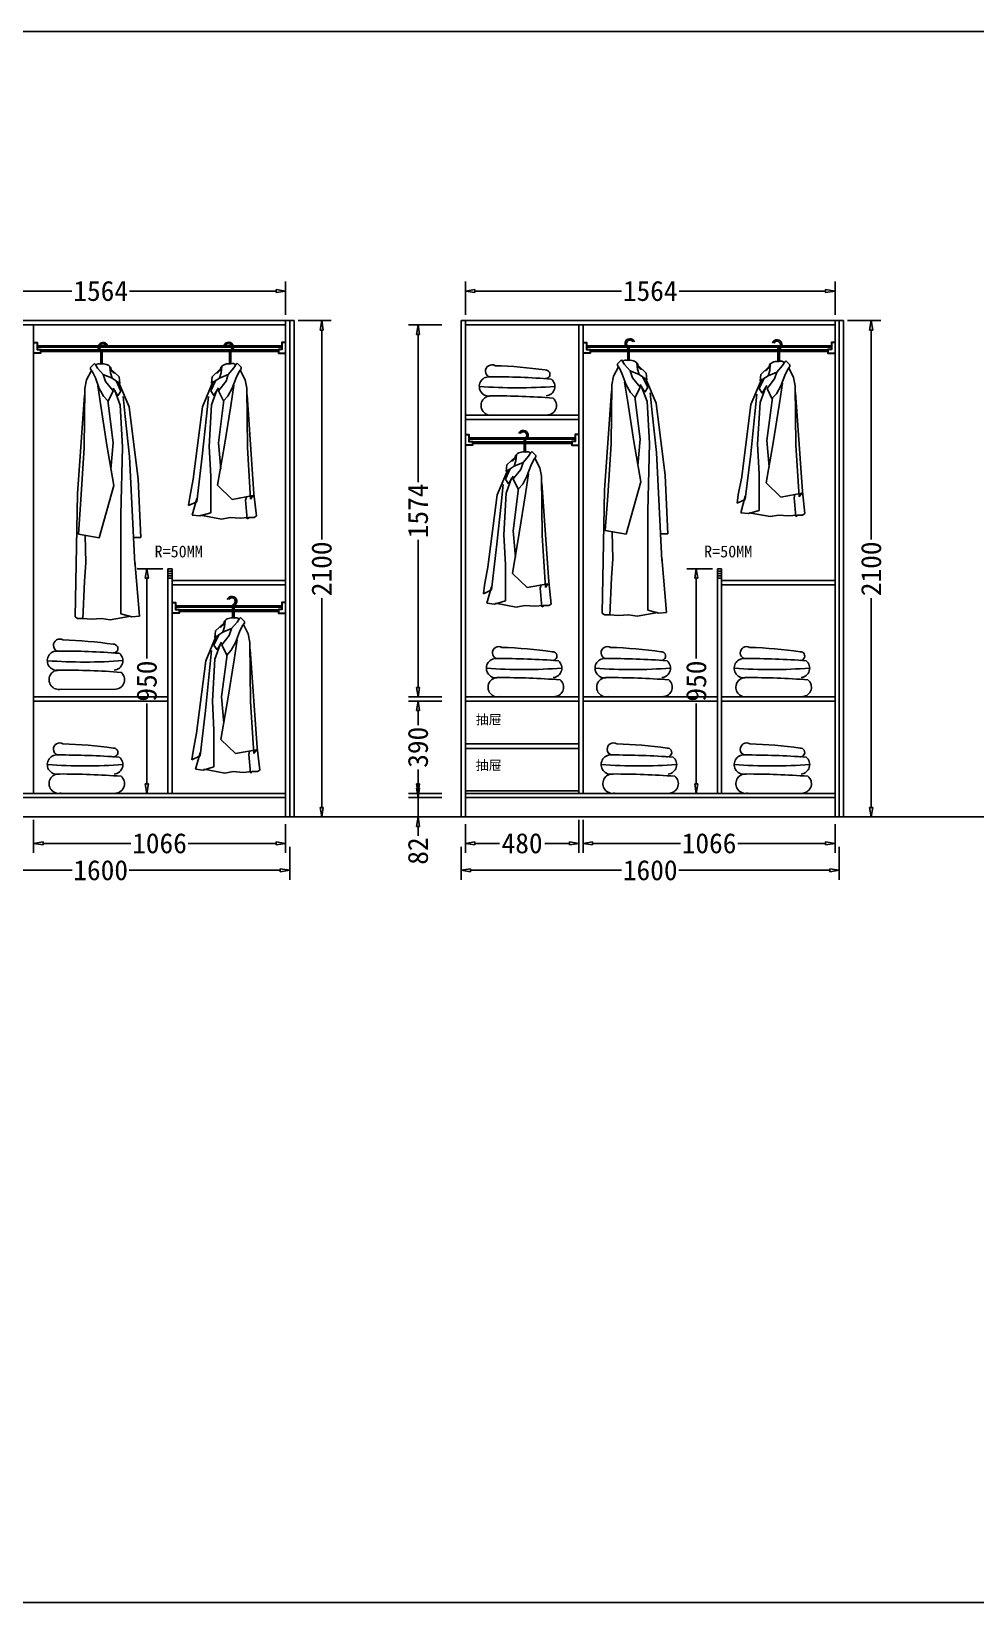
# Model space of a CAD drawing. Header units: millimetres. Extents: x 304407 to 361076, y -1262425 to -1203358.
# Drawn here: x 340376 to 344370, y -1212286 to -1205639 of the extents above; entities that cross this region are included whole.
import ezdxf

# ---------------------------------------------------------------- set-up
doc = ezdxf.new("R2010")
doc.units = ezdxf.units.MM
doc.header["$LTSCALE"] = 20
doc.layers.get('Defpoints').update_dxf_attribs({"color": 250})
for name, color, linetype in [('8', 8, 'Continuous'), ('LAYER10', 11, 'Continuous'), ('LAYER8', 11, 'Continuous'), ('图层3', 4, 'Continuous'), ('墙体', 40, 'Continuous')]:
    doc.layers.add(name, color=color, linetype=linetype)
doc.styles.get("Standard").update_dxf_attribs({"font": 'SimSun.ttf', "height": 85})
doc.styles.add('text', font='SimSun.ttf', dxfattribs={"height": 85})
doc.dimstyles.new('周文晶', dxfattribs={"dimtxt": 70, "dimasz": 40, "dimexe": 40, "dimexo": 30, "dimgap": 10, "dimtad": 0, "dimdec": 0, "dimtxsty": 'Standard', "dimblk": 'CLOSEDBLANK', "dimcen": 200, "dimclrd": 256, "dimclre": 256, "dimadec": 0, "dimazin": 0, "dimtfac": 1, "dimtdec": 0, "dimtmove": 0, "dimatfit": 3, "dimldrblk": 'CLOSEDBLANK', "dimfxl": 100, "dimfxlon": 1, "dimarcsym": 0})

# ---------------------------------------------------------------- blocks, each defined once
blk = doc.blocks.new('_ClosedBlank')
at = {"color": 0, "linetype": 'ByBlock', "lineweight": -2}
for p, q in [((-1, 0.17), (0, 0)), ((-1, 0.17), (-1, -0.17)), ((0, 0), (-1, -0.17))]:
    blk.add_line(p, q, dxfattribs=at)
blk = doc.blocks.new('*D312')
at = {"lineweight": -2, "transparency": 16777216}
for p, q in [((340384.6, -1208974.2), (340384.6, -1209114.2)), ((341450.6, -1208992.6), (341450.6, -1209114.2)), ((340424.6, -1209074.2), (340796.6, -1209074.2)), ((341410.6, -1209074.2), (341038.5, -1209074.2))]:
    blk.add_line(p, q, dxfattribs=at)
at = {"layer": 'Defpoints', "color": 0, "transparency": 16777216}
for p in [(340384.6, -1206880.6), (341450.6, -1208962.6), (341450.6, -1209074.2)]:
    blk.add_point(p, dxfattribs=at)
at = {"lineweight": -2, "transparency": 16777216, "xscale": 40, "yscale": 40, "zscale": 40, "rotation": 180}
blk.add_blockref('_ClosedBlank', (340384.6, -1209074.2), dxfattribs=at)
at = {"lineweight": -2, "transparency": 16777216, "xscale": 40, "yscale": 40, "zscale": 40}
blk.add_blockref('_ClosedBlank', (341450.6, -1209074.2), dxfattribs=at)
at = {"color": 0, "transparency": 16777216, "insert": (340917.6, -1209074.2), "char_height": 85, "attachment_point": 5}
blk.add_mtext('1066', dxfattribs=at)
blk = doc.blocks.new('*D313')
at = {"lineweight": -2, "transparency": 16777216}
for p, q in [((339886.6, -1206837.3), (339886.6, -1206697.3)), ((339926.6, -1206737.3), (340546.7, -1206737.3)), ((341410.6, -1206737.3), (340790.5, -1206737.3)), ((341450.6, -1206837.3), (341450.6, -1206697.3))]:
    blk.add_line(p, q, dxfattribs=at)
at = {"layer": 'Defpoints', "color": 0, "transparency": 16777216}
for p in [(341450.6, -1206737.3), (339886.6, -1206880.6), (341450.6, -1206880.6)]:
    blk.add_point(p, dxfattribs=at)
at = {"lineweight": -2, "transparency": 16777216, "xscale": 40, "yscale": 40, "zscale": 40, "rotation": 180}
blk.add_blockref('_ClosedBlank', (339886.6, -1206737.3), dxfattribs=at)
at = {"lineweight": -2, "transparency": 16777216, "xscale": 40, "yscale": 40, "zscale": 40}
blk.add_blockref('_ClosedBlank', (341450.6, -1206737.3), dxfattribs=at)
at = {"color": 0, "transparency": 16777216, "insert": (340668.6, -1206737.3), "char_height": 85, "attachment_point": 5}
blk.add_mtext('1564', dxfattribs=at)
blk = doc.blocks.new('*D314')
at = {"lineweight": -2, "transparency": 16777216}
for p, q in [((339868.6, -1209088.3), (339868.6, -1209228.3)), ((341468.6, -1209088.3), (341468.6, -1209228.3)), ((339908.6, -1209188.3), (340547.6, -1209188.3)), ((341428.6, -1209188.3), (340789.5, -1209188.3))]:
    blk.add_line(p, q, dxfattribs=at)
at = {"layer": 'Defpoints', "color": 0, "transparency": 16777216}
for p in [(339868.6, -1208962.6), (341468.6, -1208962.6), (341468.6, -1209188.3)]:
    blk.add_point(p, dxfattribs=at)
at = {"lineweight": -2, "transparency": 16777216, "xscale": 40, "yscale": 40, "zscale": 40, "rotation": 180}
blk.add_blockref('_ClosedBlank', (339868.6, -1209188.3), dxfattribs=at)
at = {"lineweight": -2, "transparency": 16777216, "xscale": 40, "yscale": 40, "zscale": 40}
blk.add_blockref('_ClosedBlank', (341468.6, -1209188.3), dxfattribs=at)
at = {"color": 0, "transparency": 16777216, "insert": (340668.6, -1209188.3), "char_height": 85, "attachment_point": 5}
blk.add_mtext('1600', dxfattribs=at)
blk = doc.blocks.new('*D318')
at = {"lineweight": -2, "transparency": 16777216}
for p, q in [((341503.5, -1206862.6), (341643.5, -1206862.6)), ((341603.5, -1206902.6), (341603.5, -1207787.9)), ((341603.5, -1208922.6), (341603.5, -1208037.4)), ((341503.5, -1208962.6), (341643.5, -1208962.6))]:
    blk.add_line(p, q, dxfattribs=at)
at = {"layer": 'Defpoints', "color": 0, "transparency": 16777216}
for p in [(341468.6, -1206862.6), (341603.5, -1206862.6), (341468.6, -1208962.6)]:
    blk.add_point(p, dxfattribs=at)
at = {"lineweight": -2, "transparency": 16777216, "xscale": 40, "yscale": 40, "zscale": 40}
for p, rotation in [((341603.5, -1206862.6), 90), ((341603.5, -1208962.6), 270)]:
    blk.add_blockref('_ClosedBlank', p, dxfattribs=dict(at, rotation=rotation))
at = {"color": 0, "transparency": 16777216, "insert": (341603.5, -1207912.6), "char_height": 85, "attachment_point": 5, "rotation": 90}
blk.add_mtext('2100', dxfattribs=at)
blk = doc.blocks.new('*D319')
at = {"lineweight": -2, "transparency": 16777216}
for p, q in [((340931.6, -1207912.6), (340823.6, -1207912.6)), ((340863.6, -1207952.6), (340863.6, -1208292.6)), ((340863.6, -1208822.6), (340863.6, -1208482.6)), ((340922.6, -1208862.6), (340823.6, -1208862.6))]:
    blk.add_line(p, q, dxfattribs=at)
at = {"layer": 'Defpoints', "color": 0, "transparency": 16777216}
for p in [(340961.6, -1207912.6), (340863.6, -1208862.6), (340952.6, -1208862.6)]:
    blk.add_point(p, dxfattribs=at)
at = {"lineweight": -2, "transparency": 16777216, "xscale": 40, "yscale": 40, "zscale": 40}
for p, rotation in [((340863.6, -1207912.6), 90), ((340863.6, -1208862.6), 270)]:
    blk.add_blockref('_ClosedBlank', p, dxfattribs=dict(at, rotation=rotation))
at = {"color": 0, "transparency": 16777216, "insert": (340863.6, -1208387.6), "char_height": 85, "attachment_point": 5, "rotation": 90}
blk.add_mtext('950', dxfattribs=at)
blk = doc.blocks.new('*D320')
at = {"lineweight": -2, "transparency": 16777216}
for p, q in [((342211.5, -1208992.6), (342211.5, -1209114.2)), ((342691.5, -1208974.2), (342691.5, -1209114.2)), ((342251.5, -1209074.2), (342356, -1209074.2)), ((342651.5, -1209074.2), (342547, -1209074.2))]:
    blk.add_line(p, q, dxfattribs=at)
at = {"layer": 'Defpoints', "color": 0, "transparency": 16777216}
for p in [(342691.5, -1208862.6), (342211.5, -1208962.6), (342691.5, -1209074.2)]:
    blk.add_point(p, dxfattribs=at)
at = {"lineweight": -2, "transparency": 16777216, "xscale": 40, "yscale": 40, "zscale": 40, "rotation": 180}
blk.add_blockref('_ClosedBlank', (342211.5, -1209074.2), dxfattribs=at)
at = {"lineweight": -2, "transparency": 16777216, "xscale": 40, "yscale": 40, "zscale": 40}
blk.add_blockref('_ClosedBlank', (342691.5, -1209074.2), dxfattribs=at)
at = {"color": 0, "transparency": 16777216, "insert": (342451.5, -1209074.2), "char_height": 85, "attachment_point": 5}
blk.add_mtext('480', dxfattribs=at)
blk = doc.blocks.new('*D321')
at = {"lineweight": -2, "transparency": 16777216}
for p, q in [((342709.5, -1208974.2), (342709.5, -1209114.2)), ((343775.5, -1208992.6), (343775.5, -1209114.2)), ((342749.5, -1209074.2), (343121.5, -1209074.2)), ((343735.5, -1209074.2), (343363.5, -1209074.2))]:
    blk.add_line(p, q, dxfattribs=at)
at = {"layer": 'Defpoints', "color": 0, "transparency": 16777216}
for p in [(342709.5, -1206880.6), (343775.5, -1208962.6), (343775.5, -1209074.2)]:
    blk.add_point(p, dxfattribs=at)
at = {"lineweight": -2, "transparency": 16777216, "xscale": 40, "yscale": 40, "zscale": 40, "rotation": 180}
blk.add_blockref('_ClosedBlank', (342709.5, -1209074.2), dxfattribs=at)
at = {"lineweight": -2, "transparency": 16777216, "xscale": 40, "yscale": 40, "zscale": 40}
blk.add_blockref('_ClosedBlank', (343775.5, -1209074.2), dxfattribs=at)
at = {"color": 0, "transparency": 16777216, "insert": (343242.5, -1209074.2), "char_height": 85, "attachment_point": 5}
blk.add_mtext('1066', dxfattribs=at)
blk = doc.blocks.new('*D322')
at = {"lineweight": -2, "transparency": 16777216}
for p, q in [((342211.5, -1206837.3), (342211.5, -1206697.3)), ((342251.5, -1206737.3), (342871.6, -1206737.3)), ((343735.5, -1206737.3), (343115.4, -1206737.3)), ((343775.5, -1206837.3), (343775.5, -1206697.3))]:
    blk.add_line(p, q, dxfattribs=at)
at = {"layer": 'Defpoints', "color": 0, "transparency": 16777216}
for p in [(343775.5, -1206737.3), (342211.5, -1206880.6), (343775.5, -1206880.6)]:
    blk.add_point(p, dxfattribs=at)
at = {"lineweight": -2, "transparency": 16777216, "xscale": 40, "yscale": 40, "zscale": 40, "rotation": 180}
blk.add_blockref('_ClosedBlank', (342211.5, -1206737.3), dxfattribs=at)
at = {"lineweight": -2, "transparency": 16777216, "xscale": 40, "yscale": 40, "zscale": 40}
blk.add_blockref('_ClosedBlank', (343775.5, -1206737.3), dxfattribs=at)
at = {"color": 0, "transparency": 16777216, "insert": (342993.5, -1206737.3), "char_height": 85, "attachment_point": 5}
blk.add_mtext('1564', dxfattribs=at)
blk = doc.blocks.new('*D323')
at = {"lineweight": -2, "transparency": 16777216}
for p, q in [((342193.5, -1209088.3), (342193.5, -1209228.3)), ((343793.5, -1209088.3), (343793.5, -1209228.3)), ((342233.5, -1209188.3), (342872.5, -1209188.3)), ((343753.5, -1209188.3), (343114.5, -1209188.3))]:
    blk.add_line(p, q, dxfattribs=at)
at = {"layer": 'Defpoints', "color": 0, "transparency": 16777216}
for p in [(342193.5, -1208962.6), (343793.5, -1208962.6), (343793.5, -1209188.3)]:
    blk.add_point(p, dxfattribs=at)
at = {"lineweight": -2, "transparency": 16777216, "xscale": 40, "yscale": 40, "zscale": 40, "rotation": 180}
blk.add_blockref('_ClosedBlank', (342193.5, -1209188.3), dxfattribs=at)
at = {"lineweight": -2, "transparency": 16777216, "xscale": 40, "yscale": 40, "zscale": 40}
blk.add_blockref('_ClosedBlank', (343793.5, -1209188.3), dxfattribs=at)
at = {"color": 0, "transparency": 16777216, "insert": (342993.5, -1209188.3), "char_height": 85, "attachment_point": 5}
blk.add_mtext('1600', dxfattribs=at)
blk = doc.blocks.new('*D324')
at = {"lineweight": -2, "transparency": 16777216}
for p, q in [((342011.2, -1208840.6), (342011.2, -1208800.6)), ((342111.2, -1208880.6), (341971.2, -1208880.6)), ((342011.2, -1208880.6), (342011.2, -1208962.6)), ((342111.2, -1208962.6), (341971.2, -1208962.6)), ((342011.2, -1209002.6), (342011.2, -1209042.6))]:
    blk.add_line(p, q, dxfattribs=at)
at = {"layer": 'Defpoints', "color": 0, "transparency": 16777216}
for p in [(342011.2, -1208880.6), (342211.5, -1208880.6), (342193.5, -1208962.6)]:
    blk.add_point(p, dxfattribs=at)
at = {"lineweight": -2, "transparency": 16777216, "xscale": 40, "yscale": 40, "zscale": 40}
for p, rotation in [((342011.2, -1208880.6), 270), ((342011.2, -1208962.6), 90)]:
    blk.add_blockref('_ClosedBlank', p, dxfattribs=dict(at, rotation=rotation))
at = {"color": 0, "transparency": 16777216, "insert": (342011.2, -1209106.7), "char_height": 85, "attachment_point": 5, "rotation": 90}
blk.add_mtext('82', dxfattribs=at)
blk = doc.blocks.new('*D325')
at = {"lineweight": -2, "transparency": 16777216}
for p, q in [((342111.2, -1208472.6), (341971.2, -1208472.6)), ((342011.2, -1208512.6), (342011.2, -1208573.6)), ((342011.2, -1208822.6), (342011.2, -1208761.7)), ((342111.2, -1208862.6), (341971.2, -1208862.6))]:
    blk.add_line(p, q, dxfattribs=at)
at = {"layer": 'Defpoints', "color": 0, "transparency": 16777216}
for p in [(342011.2, -1208472.6), (342211.5, -1208472.6), (342211.5, -1208862.6)]:
    blk.add_point(p, dxfattribs=at)
at = {"lineweight": -2, "transparency": 16777216, "xscale": 40, "yscale": 40, "zscale": 40}
for p, rotation in [((342011.2, -1208472.6), 90), ((342011.2, -1208862.6), 270)]:
    blk.add_blockref('_ClosedBlank', p, dxfattribs=dict(at, rotation=rotation))
at = {"color": 0, "transparency": 16777216, "insert": (342011.2, -1208667.6), "char_height": 85, "attachment_point": 5, "rotation": 90}
blk.add_mtext('390', dxfattribs=at)
blk = doc.blocks.new('*D326')
at = {"lineweight": -2, "transparency": 16777216}
for p, q in [((342111.2, -1206880.6), (341971.2, -1206880.6)), ((342011.2, -1206920.6), (342011.2, -1207545.7)), ((342011.2, -1208414.6), (342011.2, -1207789.6)), ((342111.2, -1208454.6), (341971.2, -1208454.6))]:
    blk.add_line(p, q, dxfattribs=at)
at = {"layer": 'Defpoints', "color": 0, "transparency": 16777216}
for p in [(342011.2, -1206880.6), (342211.5, -1206880.6), (342211.5, -1208454.6)]:
    blk.add_point(p, dxfattribs=at)
at = {"lineweight": -2, "transparency": 16777216, "xscale": 40, "yscale": 40, "zscale": 40}
for p, rotation in [((342011.2, -1206880.6), 90), ((342011.2, -1208454.6), 270)]:
    blk.add_blockref('_ClosedBlank', p, dxfattribs=dict(at, rotation=rotation))
at = {"color": 0, "transparency": 16777216, "insert": (342011.2, -1207667.6), "char_height": 85, "attachment_point": 5, "rotation": 90}
blk.add_mtext('1574', dxfattribs=at)
blk = doc.blocks.new('*D327')
at = {"lineweight": -2, "transparency": 16777216}
for p, q in [((343828.4, -1206862.6), (343968.4, -1206862.6)), ((343928.4, -1206902.6), (343928.4, -1207787.9)), ((343928.4, -1208922.6), (343928.4, -1208037.4)), ((343828.4, -1208962.6), (343968.4, -1208962.6))]:
    blk.add_line(p, q, dxfattribs=at)
at = {"layer": 'Defpoints', "color": 0, "transparency": 16777216}
for p in [(343793.5, -1206862.6), (343928.4, -1206862.6), (343793.5, -1208962.6)]:
    blk.add_point(p, dxfattribs=at)
at = {"lineweight": -2, "transparency": 16777216, "xscale": 40, "yscale": 40, "zscale": 40}
for p, rotation in [((343928.4, -1206862.6), 90), ((343928.4, -1208962.6), 270)]:
    blk.add_blockref('_ClosedBlank', p, dxfattribs=dict(at, rotation=rotation))
at = {"color": 0, "transparency": 16777216, "insert": (343928.4, -1207912.6), "char_height": 85, "attachment_point": 5, "rotation": 90}
blk.add_mtext('2100', dxfattribs=at)
blk = doc.blocks.new('*D328')
at = {"lineweight": -2, "transparency": 16777216}
for p, q in [((343256.5, -1207912.6), (343148.5, -1207912.6)), ((343188.5, -1207952.6), (343188.5, -1208292.6)), ((343188.5, -1208822.6), (343188.5, -1208482.6)), ((343247.5, -1208862.6), (343148.5, -1208862.6))]:
    blk.add_line(p, q, dxfattribs=at)
at = {"layer": 'Defpoints', "color": 0, "transparency": 16777216}
for p in [(343286.5, -1207912.6), (343188.5, -1208862.6), (343277.5, -1208862.6)]:
    blk.add_point(p, dxfattribs=at)
at = {"lineweight": -2, "transparency": 16777216, "xscale": 40, "yscale": 40, "zscale": 40}
for p, rotation in [((343188.5, -1207912.6), 90), ((343188.5, -1208862.6), 270)]:
    blk.add_blockref('_ClosedBlank', p, dxfattribs=dict(at, rotation=rotation))
at = {"color": 0, "transparency": 16777216, "insert": (343188.5, -1208387.6), "char_height": 85, "attachment_point": 5, "rotation": 90}
blk.add_mtext('950', dxfattribs=at)
blk = doc.blocks.new('A$C1C5764E0')
at = {"layer": '8'}
for p, q in [((172.3, 708.4), (172.3, 657.4)), ((178.3, 708.4), (178.3, 657.4)), ((99.9, 601.9), (97.1, 574.2)), ((135.3, 635.3), (99.9, 601.9)), ((130.4, 596.4), (137.4, 618.5)), ((130.4, 596.4), (167.9, 611.6)), ((137.4, 618.5), (140.1, 644.9)), ((158.2, 582.5), (167.9, 611.6)), ((167.9, 611.6), (191.5, 639.3)), ((191.5, 639.3), (201.2, 654.6)), ((201.2, 654.6), (205.3, 658.7)), ((213.6, 624.1), (201.2, 597.8)), ((205.3, 658.7), (222, 642.1)), ((222, 635.2), (213.6, 624.1)), ((217.8, 629.6), (238.6, 589.4)), ((222, 642.1), (222, 635.2)), ((103, 580.9), (58.4, 475.1)), ((113.7, 585.2), (93.2, 541.7)), ((93.2, 541.7), (106.3, 522.1)), ((96.5, 482.8), (119.4, 544.9)), ((97.1, 574.2), (130.4, 596.4)), ((106.3, 522.1), (125.9, 554.7)), ((126.3, 542.3), (158.2, 582.5)), ((147.1, 499.3), (126.3, 542.3)), ((184.5, 553.4), (166.5, 520.1)), ((178.3, 479.5), (191.3, 564.6)), ((201.2, 597.8), (184.5, 553.4)), ((238.6, 589.4), (245.5, 553.4)), ((245.5, 553.4), (248.3, 302.5)), ((58.4, 475.1), (19.5, 168.8)), ((75, 435), (83.4, 518.8)), ((86.6, 306.3), (96.5, 482.8)), ((148.8, 502.4), (125.9, 322.6)), ((166.5, 520.1), (147.1, 499.3)), ((152.1, 312.8), (178.3, 479.5)), ((276.4, 106.8), (247, 525.3)), ((57, 265.8), (75, 435)), ((93.2, 180.9), (86.6, 306.3)), ((122.6, 142.8), (152.1, 312.8)), ((125.9, 322.6), (135.7, 211.4)), ((248.3, 302.5), (262.2, 83.5)), ((34.3, 73.1), (57, 265.8)), ((19.5, 168.8), (4.8, 92.7)), ((93.2, 26.2), (93.2, 180.9)), ((184.8, 82.8), (122.6, 142.8)), ((4.8, 92.7), (0, 56.7)), ((0, 56.7), (34.3, 73.1)), ((34.3, 86.2), (14.7, 16.3)), ((273.1, 99.1), (184.8, 82.8)), ((244.2, 93.8), (240.9, 79.6)), ((240.9, 79.6), (247.4, 1.1)), ((262.2, 83.5), (273.1, 99.1)), ((286.7, 13.1), (276.4, 106.8)), ((14.7, 16.3), (47.4, 13.1)), ((47.4, 13.1), (93.2, 26.2)), ((50.7, 16.3), (139, 0)), ((139, 0), (175, 6.5)), ((175, 6.5), (217.5, 3.3)), ((217.5, 3.3), (253.5, 6.5)), ((247.4, 1.1), (254, 3.3)), ((253.5, 6.5), (276.9, 6.5)), ((276.9, 6.5), (286.7, 13.1))]:
    blk.add_line(p, q, dxfattribs=at)
for centre, radius, start, end in [((168.9, 727.1), 20.9, 296.63379, 159.52854), ((168.9, 727.1), 14.9, 296.63379, 150.61748), ((175.9, 709.9), 3.91, 94.6712, 201.96259), ((110.9, 641.2), 25.1, 286.26362, 2.02477), ((168.9, 613.1), 43.9, 77.69929, 138.59655), ((186.2, 639.8), 18, 42.48003, 116.33917)]:
    blk.add_arc(centre, radius, start, end, dxfattribs=at)
blk = doc.blocks.new('A$C4F477F88')
at = {"layer": 'LAYER10'}
blk.add_blockref('A$C1C5764E0', (0, 0), dxfattribs=at)
blk = doc.blocks.new('A$C5E603B19')
at = {"layer": 'LAYER8'}
blk.add_blockref('A$C4F477F88', (0, 0), dxfattribs=at)
blk = doc.blocks.new('A$C1B0A679D')
at = {"layer": '图层3'}
blk.add_blockref('A$C5E603B19', (0, 0), dxfattribs=at)
blk = doc.blocks.new('A$C52EB379C')
at = {"layer": '8'}
for p, q in [((163.3, 1134.6), (163.3, 1083.5)), ((169.3, 1134.6), (169.3, 1083.5)), ((128.4, 1044.7), (131.2, 1071)), ((159, 1037.8), (182.5, 1065.5)), ((182.5, 1065.5), (192.3, 1080.7)), ((192.3, 1080.7), (196.4, 1084.9)), ((196.4, 1084.9), (213.1, 1068.3)), ((213.1, 1068.3), (213.1, 1061.3)), ((94.1, 1007.1), (49.5, 901.3)), ((104.8, 1011.4), (84.3, 967.8)), ((91, 1028.1), (88.2, 1000.3)), ((88.2, 1000.3), (121.5, 1022.5)), ((126.4, 1061.5), (91, 1028.1)), ((117.4, 968.5), (149.3, 1008.7)), ((121.5, 1022.5), (128.4, 1044.7)), ((121.5, 1022.5), (159, 1037.8)), ((149.3, 1008.7), (159, 1037.8)), ((192.3, 1023.9), (175.6, 979.5)), ((204.7, 1050.2), (192.3, 1023.9)), ((213.1, 1061.3), (204.7, 1050.2)), ((208.9, 1055.8), (229.7, 1015.6)), ((229.7, 1015.6), (236.6, 979.5)), ((66.1, 861.1), (74.5, 944.9)), ((84.3, 967.8), (97.4, 948.2)), ((87.6, 909), (110.5, 971.1)), ((97.4, 948.2), (117, 980.9)), ((138.2, 925.5), (117.4, 968.5)), ((157.6, 946.3), (138.2, 925.5)), ((175.6, 979.5), (157.6, 946.3)), ((169.3, 905.7), (182.4, 990.7)), ((236.6, 979.5), (239.4, 728.7)), ((267.5, 533), (238.1, 951.5)), ((49.5, 901.3), (10.6, 595)), ((77.7, 732.4), (87.6, 909)), ((139.9, 928.6), (117, 748.8)), ((143.2, 738.9), (169.3, 905.7)), ((48.1, 692), (66.1, 861.1)), ((84.3, 444.7), (77.7, 732.4)), ((113.7, 568.9), (143.2, 738.9)), ((117, 748.8), (126.8, 637.6)), ((25.4, 235.4), (48.1, 692)), ((239.4, 728.7), (253.3, 509.7)), ((10.6, 595), (0, 349)), ((175.9, 346.6), (113.7, 568.9)), ((277.8, 13.1), (267.5, 533)), ((253.3, 509.7), (264.2, 362.9)), ((84.3, 26.2), (84.3, 444.7)), ((0, 349), (31, 349)), ((264.2, 362.9), (175.9, 346.6)), ((235.3, 357.6), (232, 242)), ((25.4, 248.5), (5.8, 16.3)), ((232, 242), (238.5, 163.5)), ((238.5, 163.5), (245.1, 3.3)), ((5.8, 16.3), (38.5, 13.1)), ((38.5, 13.1), (84.3, 26.2)), ((41.7, 16.3), (130.1, 0)), ((130.1, 0), (166.1, 6.5)), ((166.1, 6.5), (208.6, 3.3)), ((208.6, 3.3), (244.6, 6.5)), ((244.6, 6.5), (268, 6.5)), ((268, 6.5), (277.8, 13.1))]:
    blk.add_line(p, q, dxfattribs=at)
for centre, radius, start, end in [((160, 1153.2), 20.9, 296.63379, 159.52854), ((160, 1153.2), 14.9, 296.63379, 150.61748), ((167, 1136), 3.91, 94.6712, 201.96259), ((102, 1067.4), 25.1, 286.26362, 2.02477), ((160, 1039.2), 43.9, 77.69929, 138.59655), ((177.3, 1066), 18, 42.48003, 116.33917)]:
    blk.add_arc(centre, radius, start, end, dxfattribs=at)
blk = doc.blocks.new('A$C05785CA5')
at = {"layer": 'LAYER10'}
blk.add_blockref('A$C52EB379C', (0, 0), dxfattribs=at)
blk = doc.blocks.new('A$C100967EE')
at = {"layer": 'LAYER10'}
blk.add_blockref('A$C05785CA5', (0, 0), dxfattribs=at)
blk = doc.blocks.new('A$C65D30603')
at = {"layer": 'LAYER8'}
blk.add_blockref('A$C100967EE', (0, 0), dxfattribs=at)
blk = doc.blocks.new('A$C50CE712E')
at = {"layer": '图层3'}
blk.add_blockref('A$C65D30603', (0, 0), dxfattribs=at)
blk = doc.blocks.new('A$C11F00F61')
at = {"color": 8}
blk.add_line((48.2, 0), (290.3, 1.2), dxfattribs=at)
at = {"layer": '墙体', "color": 8}
for centre, radius, start, end in [((52.6, 186.6), 26.7, 59.80213, 244.0801), ((9.8, -1698.7), 1909.1, 81.89814, 88.31115), ((41, 121.6), 41, 86.08337, 284.09881), ((53.8, -3125.6), 3288.1, 85.62439, 90.17553), ((280.3, 173), 18.4, 260.15505, 94.41573), ((279.7, 121.7), 40, 274.94064, 51.31651), ((159.2, 2329.1), 2213.2, 265.87556, 274.15905), ((48.2, 41), 41, 86.08337, 284.09881), ((61, -3206.2), 3288.1, 85.62439, 90.17553), ((286.9, 41.1), 40, 274.94064, 51.31651)]:
    blk.add_arc(centre, radius, start, end, dxfattribs=at)

msp = doc.modelspace()

# ---------------------------------------------------------------- linework, layer by layer
at = {"color": 8}
for p, q in [((361075.9, -1205638.8), (304407.4, -1205638.8)), ((361075.9, -1208962.6), (304407.4, -1208962.6)), ((361075.9, -1212286.5), (304407.4, -1212286.5)), ((361075.9, -1212286.5), (304407.4, -1212286.5))]:
    msp.add_line(p, q, dxfattribs=at)
for p, q in [((339868.6, -1206862.6), (341468.6, -1206862.6)), ((339886.6, -1206880.6), (341450.6, -1206880.6)), ((340384.6, -1208862.6), (340384.6, -1206880.6)), ((341450.6, -1206862.6), (341450.6, -1208962.6)), ((341468.6, -1206862.6), (341468.6, -1208962.6)), ((341486.6, -1206862.6), (341468.6, -1206862.6)), ((341486.6, -1208962.6), (341486.6, -1206862.6)), ((342193.5, -1208962.6), (342193.5, -1206862.6)), ((342193.5, -1206862.6), (343793.5, -1206862.6)), ((342211.5, -1208962.6), (342211.5, -1206862.6)), ((342211.5, -1206880.6), (343775.5, -1206880.6)), ((342691.5, -1208862.6), (342691.5, -1206880.6)), ((342709.5, -1208862.6), (342709.5, -1206880.6)), ((343775.5, -1206862.6), (343775.5, -1208962.6)), ((343793.5, -1206862.6), (343793.5, -1208962.6)), ((343811.5, -1206862.6), (343793.5, -1206862.6)), ((343811.5, -1208962.6), (343811.5, -1206862.6)), ((342211.5, -1207262.6), (342691.5, -1207262.6)), ((342211.5, -1207280.6), (342691.5, -1207280.6)), ((340952.6, -1207912.6), (340952.6, -1208862.6)), ((340970.6, -1207912.6), (340952.6, -1207912.6)), ((340970.6, -1207922.6), (340952.6, -1207922.6)), ((340970.6, -1207932.6), (340952.6, -1207932.6)), ((340970.6, -1207942.6), (340952.6, -1207942.6)), ((340970.6, -1207912.6), (340970.6, -1208862.6)), ((343277.5, -1207912.6), (343277.5, -1208862.6)), ((343295.5, -1207912.6), (343277.5, -1207912.6)), ((343295.5, -1207922.6), (343277.5, -1207922.6)), ((343295.5, -1207932.6), (343277.5, -1207932.6)), ((343295.5, -1207942.6), (343277.5, -1207942.6)), ((343295.5, -1207912.6), (343295.5, -1208862.6)), ((340970.6, -1207952.6), (340952.6, -1207952.6)), ((341450.6, -1207962.6), (340970.6, -1207962.6)), ((341450.6, -1207980.6), (340970.6, -1207980.6)), ((343295.5, -1207952.6), (343277.5, -1207952.6)), ((343775.5, -1207962.6), (343295.5, -1207962.6)), ((343775.5, -1207980.6), (343295.5, -1207980.6)), ((340384.6, -1208454.6), (340952.6, -1208454.6)), ((340384.6, -1208472.6), (340952.6, -1208472.6)), ((342211.5, -1208454.6), (342691.5, -1208454.6)), ((342211.5, -1208472.6), (342691.5, -1208472.6)), ((342709.5, -1208454.6), (343277.5, -1208454.6)), ((342709.5, -1208472.6), (343277.5, -1208472.6)), ((343295.5, -1208454.6), (343775.5, -1208454.6)), ((343295.5, -1208472.6), (343775.5, -1208472.6)), ((342211.5, -1208652.6), (342691.5, -1208652.6)), ((342211.5, -1208672.6), (342691.5, -1208672.6)), ((339886.6, -1208862.6), (341450.6, -1208862.6)), ((342211.5, -1208852.6), (342691.5, -1208852.6)), ((342211.5, -1208862.6), (343775.5, -1208862.6)), ((342211.5, -1208862.6), (342691.5, -1208862.6)), ((339886.6, -1208880.6), (341450.6, -1208880.6)), ((342211.5, -1208880.6), (343775.5, -1208880.6)), ((339868.6, -1208962.6), (341468.6, -1208962.6)), ((341468.6, -1208962.6), (341486.6, -1208962.6)), ((342193.5, -1208962.6), (343793.5, -1208962.6)), ((343793.5, -1208962.6), (343811.5, -1208962.6))]:
    msp.add_line(p, q)
at = {"lineweight": 30}
for points in [[(340384.6, -1206955), (340399.6, -1206955), (340399.6, -1206985), (340414.6, -1206985), (340414.6, -1207000), (340384.6, -1207000)], [(341435.6, -1206970), (340399.6, -1206970)], [(341435.6, -1206974.5), (340399.6, -1206974.5)], [(341420.6, -1206987), (340414.6, -1206987)], [(341420.6, -1206992.5), (340414.6, -1206992.5)], [(341450.6, -1206955), (341435.6, -1206955), (341435.6, -1206985), (341420.6, -1206985), (341420.6, -1207000), (341450.6, -1207000)], [(342709.5, -1206955), (342724.5, -1206955), (342724.5, -1206985), (342739.5, -1206985), (342739.5, -1207000), (342709.5, -1207000)], [(343760.5, -1206970), (342724.5, -1206970)], [(343760.5, -1206974.5), (342724.5, -1206974.5)], [(343745.5, -1206987), (342739.5, -1206987)], [(343745.5, -1206992.5), (342739.5, -1206992.5)], [(343775.5, -1206955), (343760.5, -1206955), (343760.5, -1206985), (343745.5, -1206985), (343745.5, -1207000), (343775.5, -1207000)], [(342211.5, -1207344.2), (342226.5, -1207344.2), (342226.5, -1207374.2), (342241.5, -1207374.2), (342241.5, -1207389.2), (342211.5, -1207389.2)], [(342691.5, -1207344.2), (342676.5, -1207344.2), (342676.5, -1207374.2), (342661.5, -1207374.2), (342661.5, -1207389.2), (342691.5, -1207389.2)], [(342676.5, -1207359.2), (342226.5, -1207359.2)], [(342676.5, -1207363.8), (342226.5, -1207363.8)], [(342661.5, -1207376.2), (342241.5, -1207376.2)], [(342661.5, -1207381.7), (342241.5, -1207381.7)], [(340970.6, -1208055), (340985.6, -1208055), (340985.6, -1208085), (341000.6, -1208085), (341000.6, -1208100), (340970.6, -1208100)], [(341435.6, -1208070), (340985.6, -1208070)], [(341435.6, -1208074.5), (340985.6, -1208074.5)], [(341450.6, -1208055), (341435.6, -1208055), (341435.6, -1208085), (341420.6, -1208085), (341420.6, -1208100), (341450.6, -1208100)], [(341420.6, -1208087), (341000.6, -1208087)], [(341420.6, -1208092.5), (341000.6, -1208092.5)]]:
    msp.add_lwpolyline(points, dxfattribs=at)

# ---------------------------------------------------------------- block references
at = {"xscale": -1}
for p in [(343067.7, -1208113.1), (340838.3, -1208128.7)]:
    msp.add_blockref('A$C50CE712E', p, dxfattribs=at)
for name, p in [('A$C1B0A679D', (343361.4, -1207691.8)), ('A$C1B0A679D', (341040.7, -1207701.8)), ('A$C11F00F61', (342270.4, -1207262.6)), ('A$C1B0A679D', (342287.6, -1208074.6)), ('A$C1B0A679D', (341054.5, -1208777.2)), ('A$C11F00F61', (340442.8, -1208422.9)), ('A$C11F00F61', (342300.1, -1208454.6)), ('A$C11F00F61', (342759.9, -1208454.6)), ('A$C11F00F61', (343348.6, -1208454.6)), ('A$C11F00F61', (340442.8, -1208862.6)), ('A$C11F00F61', (342785.7, -1208862.6)), ('A$C11F00F61', (343348.6, -1208862.6))]:
    msp.add_blockref(name, p)

# ---------------------------------------------------------------- texts
at = {"attachment_point": 1, "style": 'text'}
for s, insert, char_height, width in [('R=50MM', (340896.4, -1207814.1), 50, 419.038), ('R=50MM', (343221.3, -1207814.1), 50, 419.038), ('抽屉', (342255.8, -1208530.3), 40, 305.609), ('抽屉', (342255.8, -1208723.7), 40, 305.609)]:
    msp.add_mtext(s, dxfattribs=dict(at, insert=insert, char_height=char_height, width=width))

# ---------------------------------------------------------------- dimensions: what is measured, and where the dimension line sits
for base, p1, p2, picture, middle in [((341450.6, -1206737.3), (339886.6, -1206880.6), (341450.6, -1206880.6), '*D313', (340668.6, -1206737.3)), ((343775.5, -1206737.3), (342211.5, -1206880.6), (343775.5, -1206880.6), '*D322', (342993.5, -1206737.3)), ((341450.6, -1209074.2), (340384.6, -1206880.6), (341450.6, -1208962.6), '*D312', (340917.6, -1209074.2)), ((343775.5, -1209074.2), (342709.5, -1206880.6), (343775.5, -1208962.6), '*D321', (343242.5, -1209074.2)), ((342691.5, -1209074.2), (342211.5, -1208962.6), (342691.5, -1208862.6), '*D320', (342451.5, -1209074.2)), ((341468.6, -1209188.3), (339868.6, -1208962.6), (341468.6, -1208962.6), '*D314', (340668.6, -1209188.3)), ((343793.5, -1209188.3), (342193.5, -1208962.6), (343793.5, -1208962.6), '*D323', (342993.5, -1209188.3))]:
    dim = msp.add_linear_dim(base=base, p1=p1, p2=p2, dimstyle='周文晶')
    dim.commit()
    dim.dimension.update_dxf_attribs({"geometry": picture, "text_midpoint": middle})
for base, p1, p2, angle, picture, middle in [((341603.5, -1206862.6), (341468.6, -1208962.6), (341468.6, -1206862.6), 90, '*D318', (341603.5, -1207912.6)), ((342011.2, -1206880.6), (342211.5, -1208454.6), (342211.5, -1206880.6), 270, '*D326', (342011.2, -1207667.6)), ((343928.4, -1206862.6), (343793.5, -1208962.6), (343793.5, -1206862.6), 90, '*D327', (343928.4, -1207912.6)), ((340863.6, -1208862.6), (340961.6, -1207912.6), (340952.6, -1208862.6), 90, '*D319', (340863.6, -1208387.6)), ((343188.5, -1208862.6), (343286.5, -1207912.6), (343277.5, -1208862.6), 90, '*D328', (343188.5, -1208387.6)), ((342011.2, -1208472.6), (342211.5, -1208862.6), (342211.5, -1208472.6), 270, '*D325', (342011.2, -1208667.6))]:
    dim = msp.add_linear_dim(base=base, p1=p1, p2=p2, angle=angle, dimstyle='周文晶')
    dim.commit()
    dim.dimension.update_dxf_attribs({"geometry": picture, "text_midpoint": middle})
dim = msp.add_linear_dim(base=(342011.2, -1208880.6), p1=(342193.5, -1208962.6), p2=(342211.5, -1208880.6), angle=270, dimstyle='周文晶')
dim.commit()
dim.dimension.update_dxf_attribs({"geometry": '*D324', "text_midpoint": (342011.2, -1209106.7), "dimtype": 128})

doc.saveas('drawing.dxf')
